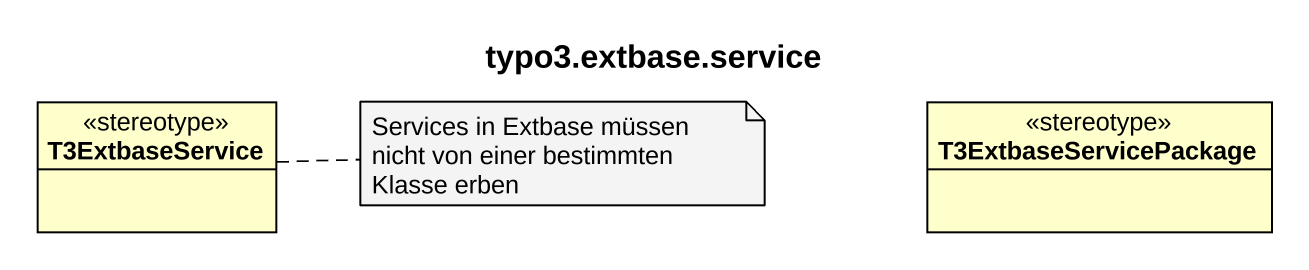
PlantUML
@startuml
title typo3.extbase.service
hide circle
hide empty members
class T3ExtbaseService <<stereotype>>
class T3ExtbaseServicePackage <<stereotype>>
note right of T3ExtbaseService : Services in Extbase müssen nicht von einer bestimmten Klasse erben
@enduml
